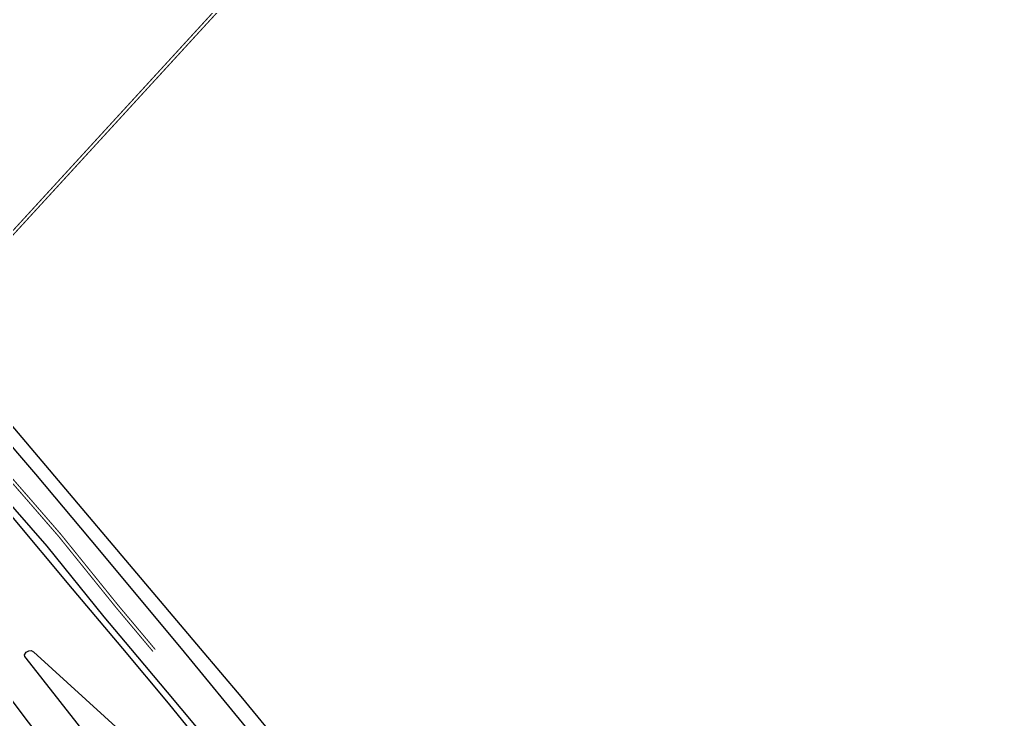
# Model space of a CAD drawing. Header units: millimetres. Extents: x 111502 to 977541, y 8702 to 1044108.
# Drawn here: x 489370.7 to 489468.3, y 240493.1 to 240561.7 of the extents above; entities that cross this region are included whole.
import ezdxf

# ---------------------------------------------------------------- set-up
doc = ezdxf.new("R2010")
doc.units = ezdxf.units.MM
doc.header["$LTSCALE"] = 0.25
doc.linetypes.add('DASHED', pattern=[19.05, 12.7, -6.35])
doc.linetypes.add('DASHED2', pattern=[9.525, 6.35, -3.175])
for name, color, linetype in [('E HVSS As Laid HV', 10, 'Continuous'), ('E HVSS Proposed 33kV', 5, 'Continuous'), ('X HVSS Site Background', 8, 'Continuous')]:
    doc.layers.add(name, color=color, linetype=linetype)

# ---------------------------------------------------------------- blocks, each defined once
blk = doc.blocks.new('OS MAP 060722')
at = {"layer": 'X HVSS Site Background'}
for points in [[(533.173, 1410.612), (536.993, 1407.942), (540.763, 1405.222), (546.283, 1400.902), (547.155, 1400.168), (549.493, 1398.202), (551.193, 1396.722), (552.813, 1395.162), (556.513, 1390.952), (559.653, 1387.352), (562.773, 1383.752), (568.383, 1376.802), (570.993, 1373.692), (574.593, 1369.402), (579.953, 1363.012), (582.163, 1360.432), (584.363, 1357.842), (587.213, 1354.142), (589.513, 1350.952), (590.743, 1349.034)], [(556.256, 1399.182), (557.623, 1397.572), (577.823, 1373.692), (581.823, 1368.992), (595.123, 1352.792), (615.748, 1327.201)], [(593.973, 1351.071), (593.703, 1351.492), (590.823, 1355.482), (587.843, 1359.222), (583.043, 1365.132), (575.983, 1373.692), (574.663, 1375.292), (567.993, 1383.322), (561.683, 1390.802), (559.743, 1393.102), (557.793, 1395.402), (555.116, 1398.013)], [(559.133, 1386.892), (565.273, 1379.542), (570.193, 1373.692), (574.693, 1368.342), (583.413, 1357.572)], [(569.103, 1362.122), (560.743, 1372.762), (560.623, 1372.902), (560.593, 1373.062), (560.743, 1373.322), (561.003, 1373.472), (561.253, 1373.512), (561.453, 1373.362), (571.743, 1364.022)], [(565.043, 1360.842), (564.843, 1361.492), (564.553, 1361.882), (564.243, 1362.252), (560.753, 1366.752), (556.383, 1372.542)]]:
    blk.add_lwpolyline(points, dxfattribs=at)

msp = doc.modelspace()

# ---------------------------------------------------------------- linework, layer by layer
at = {"lineweight": 0}
msp.add_circle((488727.819, 239008.333), 11388.418, dxfattribs=at)
at = {"layer": 'E HVSS Proposed 33kV', "linetype": 'DASHED', "lineweight": 0, "const_width": 0.1, "flags": 128}
for points in [[(489328.853, 241105.721), (489329.156, 241104.002, -0.414214), (489329.075, 241103.886), (489286.299, 241096.355, 0.405098), (489285.54, 241095.306), (489286.354, 241089.658), (489286.47, 241088.671), (489286.521, 241087.462), (489286.482, 241086.365), (489286.296, 241084.873), (489285.875, 241083.118), (489285.369, 241081.809, -0.272506), (489284.613, 241081.211), (489283.257, 241081.023), (489278.485, 241080.475), (489271.683, 241079.857), (489267.77, 241079.623), (489263.695, 241079.458), (489260.584, 241079.441, 0.353752), (489259.61, 241078.645), (489258.282, 241072.267, -0.005569), (489258.267, 241072.198), (489257.348, 241068.228), (489256.751, 241064.954), (489255.573, 241056.321), (489254.325, 241046.844), (489252.507, 241033.034), (489250.653, 241018.953), (489248.637, 241003.645), (489247.974, 240998.606), (489247.491, 240994.606), (489245.962, 240976.443), (489245.293, 240963.411), (489245.16, 240959.379), (489245.194, 240954.123, 0.012824), (489245.195, 240954.095), (489245.352, 240951.367), (489245.774, 240950.715), (489248.205, 240946.964), (489253.064, 240939.642, 0.046402), (489253.128, 240939.563), (489266.179, 240926.141, -0.129285), (489266.417, 240925.721), (489275.939, 240889.502), (489279.58, 240875.882), (489281.52, 240869.955), (489284.296, 240866.295), (489299.074, 240853.241), (489339.806, 240821.821), (489385.978, 240787.613), (489447.887, 240744.068), (489481.946, 240721.651), (489503.486, 240711.535), (489511.669, 240707.598), (489515.722, 240704.939), (489527.675, 240694.21, -0.387329), (489527.87, 240692.267), (489522.793, 240685.431), (489518.05, 240682.131), (489493.314, 240664.944), (489466.736, 240646.48), (489407.241, 240581.615), (489361.681, 240531.928, 0.42684), (489362.149, 240524.722), (489362.783, 240524.137), (489364.475, 240522.507), (489368.219, 240518.248), (489371.362, 240514.644), (489374.501, 240511.023), (489380.118, 240504.063), (489382.719, 240500.964), (489383.775, 240499.705)], [(489384.005, 240499.898), (489382.949, 240501.157), (489380.35, 240504.254), (489374.731, 240511.215), (489371.588, 240514.841), (489368.444, 240518.446), (489364.693, 240522.715), (489362.989, 240524.355), (489362.347, 240524.947, -0.427265), (489361.902, 240531.725), (489407.462, 240581.412), (489466.934, 240646.253), (489493.486, 240664.697), (489518.222, 240681.885), (489523.005, 240685.213), (489528.111, 240692.088, 0.387329), (489527.875, 240694.434), (489515.906, 240705.178), (489511.817, 240707.86), (489503.615, 240711.806), (489482.093, 240721.913), (489448.056, 240744.316), (489386.153, 240787.856), (489339.987, 240822.06), (489299.265, 240853.472), (489284.517, 240866.5), (489281.789, 240870.096), (489279.868, 240875.968), (489276.229, 240889.579), (489266.707, 240925.797, 0.129285), (489266.394, 240926.35), (489253.343, 240939.772, -0.046402), (489253.314, 240939.808), (489248.456, 240947.129), (489246.026, 240950.879), (489245.647, 240951.464), (489245.494, 240954.112, -0.012824), (489245.494, 240954.125), (489245.461, 240959.375), (489245.593, 240963.399), (489246.262, 240976.423), (489247.789, 240994.576), (489248.271, 240998.568), (489248.935, 241003.606), (489250.95, 241018.914), (489252.804, 241032.995), (489254.622, 241046.805), (489255.87, 241056.281), (489257.047, 241064.906), (489257.642, 241068.167), (489258.56, 241072.13, 0.005569), (489258.576, 241072.206), (489259.904, 241078.584, -0.353752), (489260.585, 241079.141), (489263.702, 241079.158), (489267.785, 241079.323), (489271.706, 241079.558), (489278.516, 241080.176), (489283.295, 241080.725), (489284.654, 241080.913, 0.272506), (489285.648, 241081.701), (489286.162, 241083.029), (489286.592, 241084.819), (489286.781, 241086.341), (489286.821, 241087.463), (489286.769, 241088.695), (489286.651, 241089.697), (489285.837, 241095.349, -0.405098), (489286.351, 241096.059), (489329.127, 241103.591, 0.414214), (489329.451, 241104.054), (489329.149, 241105.773)]]:
    msp.add_lwpolyline(points, format="xyb", dxfattribs=at)

# ---------------------------------------------------------------- block references
at = {"layer": 'E HVSS As Laid HV', "linetype": 'DASHED2', "lineweight": 0}
msp.add_blockref('OS MAP 060722', (488810.577, 239126.308), dxfattribs=at)

doc.saveas('drawing.dxf')
